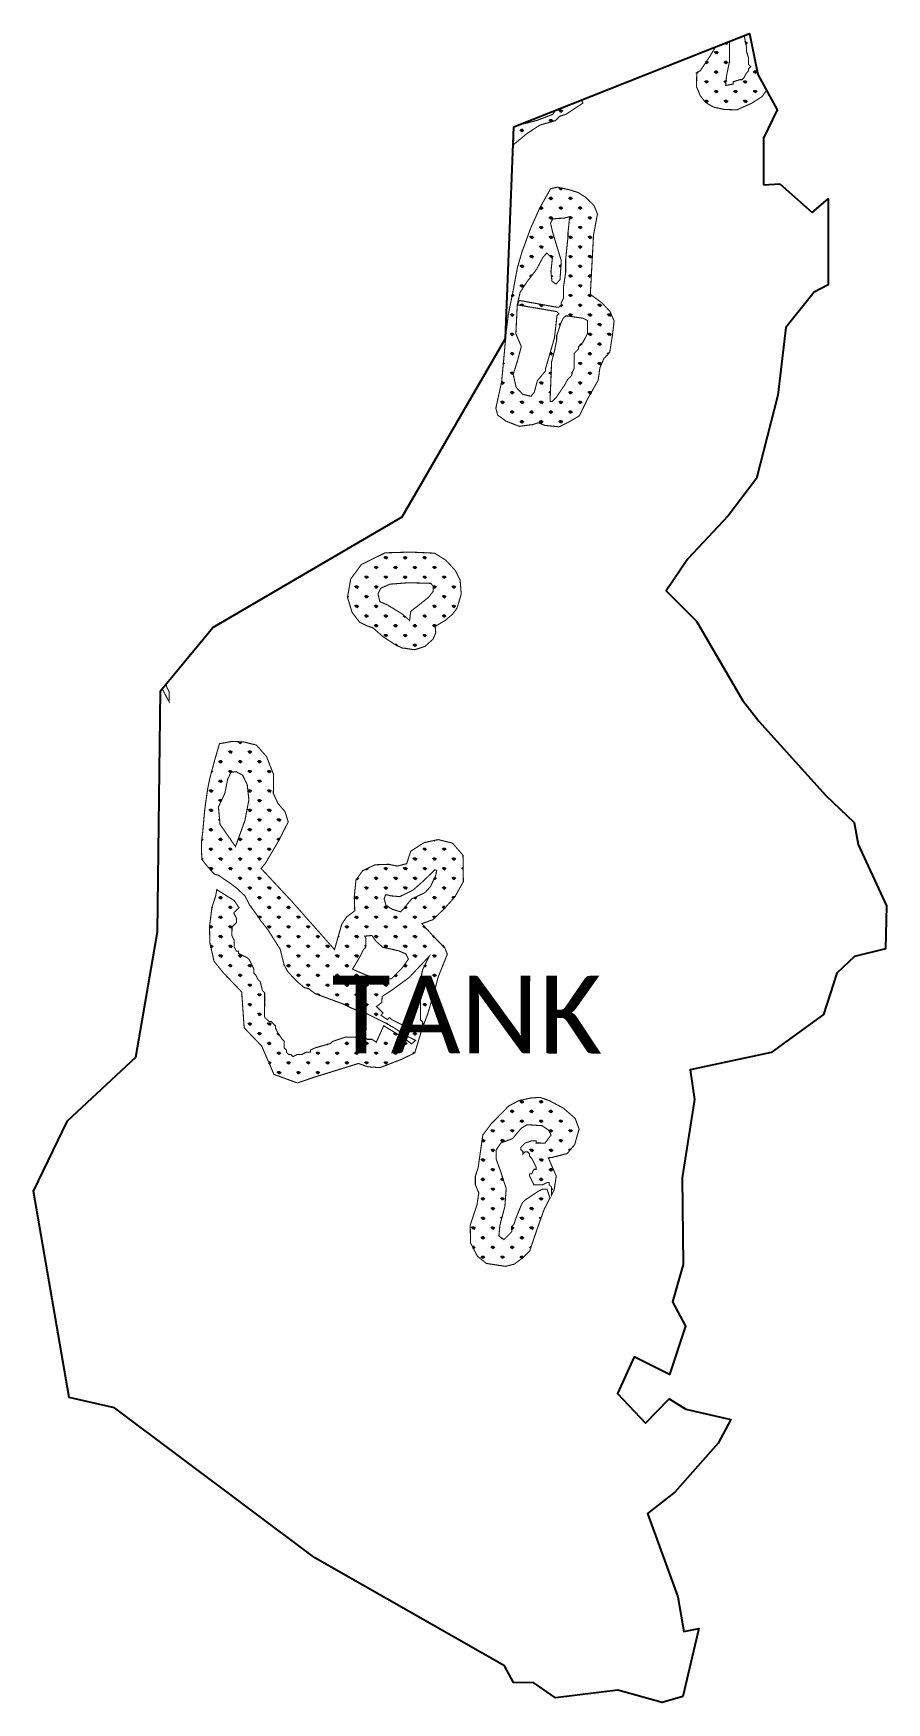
# Model space of a CAD drawing. Header units: metres. Extents: x 355864 to 357442, y 1745371 to 1748458.
import ezdxf

# ---------------------------------------------------------------- set-up
doc = ezdxf.new("R2010")
doc.units = ezdxf.units.M
doc.layers.add('MANGROOVES BUFFER ZONE', color=120, linetype='Continuous')
doc.layers.add('VILLAGE NAME', color=250, linetype='Continuous')

msp = doc.modelspace()

# ---------------------------------------------------------------- hatches: boundary and pattern name
at = {"layer": 'MANGROOVES BUFFER ZONE'}
h = msp.add_hatch(dxfattribs=at)
h.set_pattern_fill('GRASS', color=256)
h.paths.add_polyline_path([(357219.5, 1748352.1), (357203.3, 1748381.8), (357187.9, 1748457.7), (357125.5, 1748432.9), (357113.4, 1748412.9), (357097.1, 1748388.6), (357090.7, 1748385), (357090.2, 1748359), (357097.1, 1748342.5), (357107, 1748329.9), (357121.8, 1748321.4), (357141.1, 1748317.1), (357164.6, 1748316.2), (357192, 1748328.4), (357211.3, 1748340.7)])
h.paths.add_polyline_path([(357178.5, 1748453.9), (357151.1, 1748443.1), (357151.1, 1748405.3), (357145.8, 1748379.9), (357144, 1748361.3), (357157.9, 1748364), (357157.9, 1748368.1), (357170.1, 1748372.1), (357174.1, 1748372.1), (357178.2, 1748376.1), (357182.3, 1748384.2), (357186.3, 1748388.3), (357186.4, 1748392.3), (357190.4, 1748396.4), (357186.4, 1748400.4), (357186.4, 1748412.6), (357182.4, 1748424.8), (357182.4, 1748432.9), (357178.5, 1748453.2)])
h = msp.add_hatch(dxfattribs=at)
h.set_pattern_fill('GRASS', color=256)
h.paths.add_polyline_path([(356878, 1748334.4), (356752.8, 1748284.6), (356751.4, 1748251.3), (356751.9, 1748251.9), (356776.3, 1748272.1), (356800.7, 1748288.2), (356829.1, 1748296.2), (356837.2, 1748304.3), (356849.4, 1748308.3), (356873.8, 1748324.5), (356880.2, 1748328.7)])
h.paths.add_polyline_path([(356829, 1748314.9), (356766.9, 1748290.2), (356772.8, 1748290.9), (356795.7, 1748296.9), (356824.2, 1748307.8), (356829.1, 1748314.9)])
h = msp.add_hatch(dxfattribs=at)
h.set_pattern_fill('GRASS', color=256)
h.paths.add_polyline_path([(356899.9, 1748085.2), (356907.1, 1748123.6), (356900.8, 1748139.4), (356885.3, 1748154.5), (356871.4, 1748163.4), (356855.4, 1748168.5), (356833.3, 1748173.3), (356820.5, 1748170.5), (356800.1, 1748134.1), (356783.7, 1748097.6), (356767.4, 1748053), (356759.2, 1748024.7), (356750.9, 1747980.1), (356742.6, 1747939.5), (356738.5, 1747907.1), (356734.2, 1747858.4), (356730, 1747813.8), (356719.3, 1747764.5), (356722.7, 1747751.9), (356737.6, 1747740.9), (356762.7, 1747731.1), (356787.6, 1747734.4), (356797.8, 1747737.8), (356809.9, 1747732.8), (356836.5, 1747730.2), (356853.9, 1747738.9), (356873.6, 1747750.6), (356890.4, 1747784.6), (356900.2, 1747801.8), (356908.4, 1747816.2), (356911.6, 1747839.4), (356918.7, 1747855.9), (356929.8, 1747867.9), (356935.4, 1747904.1), (356937.9, 1747926.1), (356930.1, 1747943.9), (356915.5, 1747959.2), (356893.9, 1747975.2)])
h.paths.add_polyline_path([(356848.4, 1748040.6), (356848.4, 1748016.2), (356844.2, 1747987.9), (356844.1, 1747967.6), (356840, 1747959.5), (356840, 1747955.4), (356836, 1747951.4), (356831.9, 1747951.4), (356763, 1747963.8), (356758.9, 1747955.7), (356831.9, 1747943.3), (356835.9, 1747939.2), (356831.8, 1747935.2), (356831.8, 1747931.1), (356827.6, 1747894.6), (356819.4, 1747866.2), (356811.2, 1747837.9), (356811.2, 1747833.8), (356796, 1747815.4), (356790.4, 1747794.4), (356784.4, 1747786.6), (356769, 1747790.3), (356756.7, 1747803.4), (356751.4, 1747827.4), (356758.9, 1747851), (356766.4, 1747878.7), (356756.3, 1747902.2), (356758.9, 1747955.7), (356764.1, 1747978.8), (356777.3, 1747999), (356794.1, 1748020.7), (356806.5, 1748043.9), (356813.6, 1748051.4), (356823.7, 1748041.7), (356821.1, 1748017.3), (356823, 1747999.4), (356830.4, 1747994.1), (356837.9, 1748002.3), (356840.2, 1748037.2), (356824.1, 1748090.5), (356820.3, 1748107), (356824.4, 1748114.5), (356834.9, 1748115.6), (356845.4, 1748116), (356855.7, 1748118.9), (356852.7, 1748089.2), (356852.6, 1748081.1)], flags=16)
h.paths.add_polyline_path([(356880.5, 1747930.9), (356888.6, 1747926.8), (356888.6, 1747918.7), (356888.6, 1747914.7), (356888.5, 1747906.6), (356888.5, 1747902.5), (356884.4, 1747894.4), (356880.3, 1747886.3), (356876.3, 1747882.3), (356872.2, 1747878.2), (356872.2, 1747874.2), (356868.1, 1747870.1), (356864, 1747866.1), (356864, 1747862), (356864, 1747858), (356864, 1747853.9), (356864, 1747849.9), (356864, 1747845.8), (356863.9, 1747837.7), (356859.9, 1747829.6), (356859.8, 1747825.5), (356851.7, 1747817.4), (356847.6, 1747809.3), (356839.5, 1747797.2), (356831.3, 1747785.1), (356827.2, 1747781), (356823.2, 1747777), (356819.5, 1747777), (356822.3, 1747850.5), (356823.4, 1747854.1), (356827.6, 1747870.3), (356831.7, 1747890.5), (356831.7, 1747898.7), (356839.9, 1747923), (356844, 1747931.1), (356848.1, 1747935.1), (356852.1, 1747935.1)], flags=16)
h = msp.add_hatch(dxfattribs=at)
h.set_pattern_fill('GRASS', color=256)
h.paths.add_polyline_path([(356655.3, 1747420.8), (356653.3, 1747447), (356644.1, 1747464.9), (356626.5, 1747483.9), (356605.9, 1747496.6), (356561.1, 1747498.6), (356514.5, 1747497.2), (356470.7, 1747475.6), (356450.9, 1747448.5), (356445.1, 1747414.9), (356453.5, 1747387.2), (356467.5, 1747368.9), (356481.9, 1747361.9), (356492, 1747358.5), (356511.4, 1747341.6), (356534.3, 1747326.8), (356546.2, 1747321.3), (356569.5, 1747318.1), (356587.9, 1747324), (356603, 1747337.4), (356608.2, 1747349), (356607.2, 1747361.2), (356625.4, 1747372), (356638.9, 1747383.3), (356647.7, 1747395.2)])
h.paths.add_polyline_path([(356603.1, 1747425.4), (356594.4, 1747414.5), (356562, 1747388.9), (356559.8, 1747372), (356547, 1747383.6), (356519.5, 1747400.6), (356504.8, 1747407), (356501.5, 1747421.2), (356506.4, 1747431.8), (356523.7, 1747439.3), (356557.9, 1747441.9), (356598.9, 1747440.8), (356603.8, 1747435.2)], flags=16)
h = msp.add_hatch(dxfattribs=at)
h.set_pattern_fill('GRASS', color=256)
h.paths.add_polyline_path([(356109.5, 1747254.1), (356102.5, 1747245.8), (356115.4, 1747221.7), (356115.4, 1747227.8), (356115.4, 1747231.8), (356115.5, 1747240), (356111.4, 1747248.1)])
h = msp.add_hatch(dxfattribs=at)
h.set_pattern_fill('GRASS', color=256)
h.paths.add_polyline_path([(356624.7, 1746767.3), (356607, 1746784.7), (356582.5, 1746811.6), (356602.9, 1746818.8), (356623.5, 1746838.7), (356643.7, 1746861.3), (356659.2, 1746889.2), (356658.6, 1746937.8), (356639.3, 1746960.3), (356612.8, 1746967), (356586.3, 1746961.2), (356561.9, 1746945.4), (356554.5, 1746922.5), (356537.1, 1746918), (356521.7, 1746921.3), (356496.2, 1746920.4), (356473.2, 1746909.6), (356460.7, 1746892), (356457.6, 1746861.3), (356458.5, 1746835.3), (356443.3, 1746823.8), (356434.5, 1746810.8), (356421.1, 1746763.6), (356341.3, 1746853.7), (356285.3, 1746913.6), (356293, 1746922.5), (356316.9, 1746963.2), (356335.6, 1746999.6), (356329.4, 1747019), (356316.8, 1747033.4), (356308, 1747052.1), (356308.4, 1747087.3), (356295.4, 1747120.6), (356276.5, 1747141.8), (356253.3, 1747147.5), (356232.4, 1747148.6), (356208.4, 1747144.3), (356204.3, 1747130.1), (356199.4, 1747113.2), (356193.5, 1747091.3), (356190.4, 1747079.3), (356186.9, 1747062.5), (356183.7, 1747040.9), (356180.7, 1747017.7), (356179.5, 1747003.7), (356177.4, 1746980.1), (356175.3, 1746963.9), (356175.3, 1746943.6), (356176.1, 1746930.4), (356181.3, 1746923.3), (356193.3, 1746909.2), (356199.5, 1746902.9), (356206.3, 1746901.1), (356216.3, 1746894.3), (356227.8, 1746886.6), (356240.5, 1746877), (356256.1, 1746862.2), (356257.7, 1746859), (356260.1, 1746854), (356264.1, 1746845.9), (356270.2, 1746837.8), (356276.3, 1746829.6), (356284.3, 1746817.4), (356292.4, 1746807.3), (356298.2, 1746799.9), (356316.6, 1746770.7), (356320.6, 1746764.6), (356325.3, 1746745.7), (356327.8, 1746735.4), (356334.4, 1746723.4), (356342.8, 1746713.8), (356352.9, 1746703.6), (356365, 1746693.4), (356373.1, 1746691.4), (356385.1, 1746682.3), (356393.3, 1746679.1), (356405.3, 1746674.7), (356421, 1746668.9), (356434.7, 1746663.9), (356446, 1746658.7), (356454.1, 1746654.6), (356461.9, 1746651.9), (356469.9, 1746649.2), (356478.4, 1746646.4), (356485.4, 1746642.8), (356495.9, 1746637.6), (356509.3, 1746630.8), (356516.3, 1746627.3), (356530.9, 1746619.2), (356551.3, 1746605.5), (356570.9, 1746595.6), (356563.4, 1746589.3), (356547.2, 1746601.5), (356512, 1746622.7), (356498.2, 1746592.4), (356490.4, 1746597.6), (356482.3, 1746597.7), (356474.2, 1746601.8), (356466.1, 1746601.8), (356458, 1746601.8), (356449.9, 1746601.8), (356441.7, 1746601.9), (356429.6, 1746597.9), (356417.4, 1746593.8), (356413.3, 1746589.8), (356384.9, 1746581.8), (356376.8, 1746577.8), (356376.7, 1746573.7), (356368.6, 1746573.7), (356360.5, 1746569.7), (356352.4, 1746569.7), (356344.3, 1746565.7), (356340.2, 1746569.8), (356336.2, 1746569.8), (356332.1, 1746573.9), (356332.1, 1746577.9), (356328.1, 1746582), (356328.1, 1746586.1), (356328.1, 1746594.2), (356324.1, 1746598.2), (356316, 1746610.4), (356312, 1746618.6), (356312, 1746622.6), (356308, 1746626.7), (356303.9, 1746630.8), (356299.9, 1746630.8), (356295.8, 1746634.9), (356291.8, 1746638.9), (356291.8, 1746643), (356291.8, 1746647), (356291.8, 1746651.1), (356291.9, 1746659.2), (356291.9, 1746663.3), (356291.9, 1746667.3), (356291.9, 1746675.4), (356291.9, 1746679.5), (356292, 1746683.5), (356287.9, 1746687.6), (356283.9, 1746703.9), (356279.9, 1746707.9), (356275.8, 1746716.1), (356271.8, 1746720.1), (356271.8, 1746724.2), (356271.8, 1746728.2), (356267.8, 1746736.4), (356263.8, 1746744.5), (356259.7, 1746748.6), (356251.6, 1746752.7), (356243.5, 1746756.7), (356243.6, 1746760.8), (356239.5, 1746760.8), (356235.5, 1746768.9), (356235.5, 1746773), (356235.5, 1746781.1), (356231.5, 1746789.2), (356231.5, 1746797.4), (356231.6, 1746805.5), (356235.6, 1746809.5), (356239.7, 1746813.6), (356239.7, 1746817.6), (356239.7, 1746821.7), (356235.7, 1746829.8), (356234.8, 1746831.7), (356244.8, 1746841), (356243.9, 1746841.9), (356235.8, 1746854.1), (356219.6, 1746864.3), (356203.4, 1746874.5), (356201.5, 1746863), (356194.6, 1746842.1), (356190, 1746806.1), (356190.7, 1746776.2), (356198.3, 1746742.2), (356215.2, 1746721.1), (356249.5, 1746685.2), (356254.1, 1746618.9), (356286.4, 1746585.3), (356309.1, 1746532.9), (356352.2, 1746517), (356385.6, 1746528.2), (356465.3, 1746553), (356482.4, 1746546.9), (356505, 1746545.3), (356543.5, 1746560.1), (356569.4, 1746572.5), (356582.9, 1746616.8), (356579.7, 1746613.6), (356571.6, 1746613.6), (356567.5, 1746613.6), (356559.4, 1746617.7), (356543.2, 1746625.9), (356527, 1746634), (356523, 1746638.1), (356518.9, 1746634.1), (356506.8, 1746642.2), (356510.9, 1746646.3), (356498.7, 1746658.5), (356508.5, 1746665.8), (356509.1, 1746676.8), (356529.1, 1746690.1), (356558.3, 1746711.4), (356596.4, 1746751.4), (356584.2, 1746727.1), (356580, 1746706.9), (356579.9, 1746682.5), (356579.8, 1746650.1), (356579.8, 1746633.8), (356583.8, 1746629.8), (356583.8, 1746621.7), (356583.8, 1746619.5), (356593.2, 1746644.1), (356606.7, 1746690.2), (356612.8, 1746713.2), (356629.6, 1746755.1)])
h.paths.add_polyline_path([(356470.7, 1746755.9), (356474.8, 1746764), (356478.8, 1746768.1), (356478.9, 1746776.2), (356478.9, 1746784.3), (356476.9, 1746788.4), (356490.2, 1746789.7), (356497.5, 1746779.3), (356510.3, 1746767.8), (356527.3, 1746764.2), (356540.1, 1746761.1), (356552.8, 1746755.7), (356557.7, 1746746), (356546.1, 1746729.6), (356526.1, 1746709.5), (356510.3, 1746708.9), (356481.7, 1746715.6), (356454.2, 1746727.3), (356466.6, 1746747.8)], flags=16)
h.paths.add_polyline_path([(356516.2, 1746845.5), (356512.8, 1746857.7), (356515.8, 1746865.3), (356524.9, 1746863), (356541.6, 1746861.5), (356566.3, 1746873.6), (356583, 1746888.4), (356599, 1746903.6), (356606.6, 1746911.2), (356610, 1746909.7), (356607.7, 1746899.4), (356598.2, 1746879.7), (356587.9, 1746868.7), (356576.6, 1746863.4), (356563.7, 1746857.3), (356551.1, 1746842.1), (356543.5, 1746833.4), (356528, 1746838)], flags=16)
h.paths.add_polyline_path([(356238, 1746954), (356209.5, 1746995.1), (356206.5, 1747027.2), (356218.6, 1747053.2), (356223.4, 1747078), (356229.5, 1747091.3), (356239.2, 1747092.6), (356251.3, 1747085.9), (356259.8, 1747068.3), (356262.8, 1747040.5), (356255.5, 1747002.4)], flags=16)
h = msp.add_hatch(dxfattribs=at)
h.set_pattern_fill('GRASS', color=256)
h.paths.add_polyline_path([(356766.1, 1746433.1), (356777.1, 1746439.8), (356804.8, 1746438), (356817.1, 1746429.4), (356821.4, 1746420.7), (356810.2, 1746405.8), (356806.1, 1746405.8), (356802, 1746405.9), (356798, 1746405.9), (356793.9, 1746405.9), (356793.9, 1746409.9), (356785.8, 1746410), (356773.6, 1746406), (356765.5, 1746397.9), (356765.5, 1746393.8), (356769.5, 1746389.8), (356769.5, 1746385.7), (356773.6, 1746389.7), (356777.6, 1746389.7), (356781.7, 1746385.7), (356781.7, 1746381.6), (356785.7, 1746377.5), (356793.8, 1746361.3), (356793.8, 1746357.2), (356789.7, 1746357.2), (356785.6, 1746349.1), (356781.6, 1746349.1), (356781.5, 1746345.1), (356789.6, 1746328.8), (356793.7, 1746328.8), (356805.8, 1746328.8), (356813.9, 1746332.8), (356818, 1746332.8), (356818, 1746328.7), (356822, 1746324.7), (356822, 1746320.6), (356822, 1746312.5), (356822, 1746309.3), (356827.1, 1746319.2), (356830.9, 1746344.7), (356816.2, 1746378.7), (356822.4, 1746379.1), (356851.2, 1746386.4), (356864.9, 1746402.8), (356873.2, 1746431.6), (356865.9, 1746451.4), (356844.1, 1746470.4), (356817.8, 1746484.5), (356800.9, 1746490.3), (356784.4, 1746489.2), (356761.7, 1746484.3), (356743.2, 1746474.5), (356710.5, 1746441.2), (356695.2, 1746420.7), (356686.5, 1746360.1), (356681.3, 1746344), (356681.3, 1746329.2), (356687.8, 1746313.5), (356684.4, 1746291.7), (356671.9, 1746253.9), (356672.6, 1746220.9), (356685.3, 1746196.6), (356701.7, 1746183.3), (356736.8, 1746177.9), (356753.3, 1746181.9), (356770.2, 1746194.6), (356781.8, 1746206.1), (356787.2, 1746222.2), (356798, 1746253.8), (356808.8, 1746283.8), (356819.7, 1746304.9), (356817.9, 1746308.4), (356813.9, 1746320.6), (356809.8, 1746320.6), (356805.8, 1746320.7), (356797.7, 1746316.6), (356785.5, 1746308.6), (356773.3, 1746300.5), (356769.2, 1746296.4), (356765.1, 1746288.3), (356756.9, 1746268.1), (356752.8, 1746255.9), (356748.8, 1746251.9), (356748.7, 1746243.8), (356748.7, 1746241.8), (356734.1, 1746227.3), (356724.9, 1746234), (356726.7, 1746253.7), (356736, 1746288.7), (356738.4, 1746321.9), (356728, 1746353.8), (356720, 1746375.9), (356720, 1746393.1), (356728.6, 1746406), (356750.1, 1746414)])

# ---------------------------------------------------------------- linework, layer by layer
at = {"color": 3}
for points in [[(357244, 1748179.3), (357303.8, 1748126.3), (357333.8, 1748151.6), (357333.8, 1747992.6), (357307.9, 1747979), (357255.2, 1747913.7), (357240.7, 1747788.8), (357201, 1747634.9), (357148.7, 1747565.7), (357074.2, 1747486.2), (357034, 1747427.2), (357090.3, 1747370.7), (357175, 1747224.8), (357205.2, 1747186), (357329.3, 1747048.4), (357381.6, 1746998.7), (357389.2, 1746958), (357441.6, 1746844.3), (357439.7, 1746764.8), (357382.4, 1746751.1), (357349.3, 1746720.2), (357325.2, 1746643.6), (357228.1, 1746573.2), (357078.6, 1746541.5), (357086.7, 1746486.5), (357063.4, 1746341.3), (357065.4, 1746181.1), (357045.9, 1746112.2), (357069.7, 1746067), (357040.3, 1745978.2), (356974.8, 1746010.3), (356944.3, 1745942.5), (356995.9, 1745888), (357039.4, 1745933.2), (357070.7, 1745913.7), (357153.7, 1745894.7), (357130.1, 1745851.2), (357050.3, 1745760.6), (356999.8, 1745720.7), (357055.9, 1745567), (357066.9, 1745502.6), (357094.5, 1745508.4), (357064.8, 1745382.3), (357026.7, 1745371.2), (356945, 1745394.4), (356829.7, 1745380), (356789.4, 1745407.6), (356751.8, 1745408.5), (356735.3, 1745439.5), (356385, 1745638.8), (356014.3, 1745916.4), (355930.8, 1745935.6), (355864.5, 1746316.8), (355927.5, 1746447.1), (356053.9, 1746564.4), (356094, 1746796.2), (356099.5, 1747242.1), (356196.2, 1747359), (356546.3, 1747564), (356736.9, 1747893.6), (356752.8, 1748284.6), (357106.9, 1748425.5), (357187.9, 1748457.7), (357203.3, 1748381.8), (357239.2, 1748316.1), (357213.9, 1748264.1), (357213.8, 1748177.7)], [(357213.8, 1748177.7), (357244, 1748179.3)]]:
    msp.add_lwpolyline(points, dxfattribs=at)
at = {"layer": 'MANGROOVES BUFFER ZONE', "const_width": 2}
for points in [[(357178.5, 1748453.9), (357178.5, 1748453.2), (357182.4, 1748432.9), (357182.4, 1748424.8), (357186.4, 1748412.6), (357186.4, 1748404.5), (357186.4, 1748400.4), (357190.4, 1748396.4), (357186.4, 1748392.3), (357186.3, 1748388.3), (357182.3, 1748384.2), (357178.2, 1748376.1), (357174.1, 1748372.1), (357170.1, 1748372.1), (357157.9, 1748368.1), (357157.9, 1748364), (357144, 1748361.3), (357145.8, 1748379.9), (357151.1, 1748405.3), (357151.1, 1748423), (357151.1, 1748443.1)], [(357125.7, 1748433.1), (357113.4, 1748412.9), (357097.1, 1748388.6), (357090.7, 1748385), (357090.2, 1748359), (357097.1, 1748342.5), (357107, 1748329.9), (357121.8, 1748321.4), (357141.1, 1748317.1), (357164.6, 1748316.2), (357192, 1748328.4), (357211.3, 1748340.7), (357219.5, 1748352.1)], [(356751.4, 1748251.3), (356751.9, 1748251.9), (356776.3, 1748272.1), (356800.7, 1748288.2), (356829.1, 1748296.2), (356837.2, 1748304.3), (356849.4, 1748308.3), (356873.8, 1748324.5), (356880.2, 1748328.7), (356878, 1748334.4)], [(356829, 1748314.9), (356829.1, 1748314.9), (356824.2, 1748307.8), (356795.7, 1748296.9), (356772.8, 1748290.9), (356766.9, 1748290.2)], [(356102.5, 1747245.8), (356115.4, 1747221.7), (356115.4, 1747227.8), (356115.4, 1747231.8), (356115.5, 1747240), (356111.4, 1747248.1), (356109.5, 1747254.1)]]:
    msp.add_lwpolyline(points, dxfattribs=at)
for points in [[(356899.9, 1748085.2), (356907.1, 1748123.6), (356900.8, 1748139.4), (356885.3, 1748154.5), (356871.4, 1748163.4), (356855.4, 1748168.5), (356833.3, 1748173.3), (356820.5, 1748170.5), (356800.1, 1748134.1), (356783.7, 1748097.6), (356767.4, 1748053), (356759.2, 1748024.7), (356750.9, 1747980.1), (356742.6, 1747939.5), (356738.5, 1747907.1), (356734.2, 1747858.4), (356730, 1747813.8), (356719.3, 1747764.5), (356722.7, 1747751.9), (356737.6, 1747740.9), (356762.7, 1747731.1), (356787.6, 1747734.4), (356797.8, 1747737.8), (356809.9, 1747732.8), (356836.5, 1747730.2), (356853.9, 1747738.9), (356873.6, 1747750.6), (356890.4, 1747784.6), (356900.2, 1747801.8), (356908.4, 1747816.2), (356911.6, 1747839.4), (356918.7, 1747855.9), (356929.8, 1747867.9), (356935.4, 1747904.1), (356937.9, 1747926.1), (356930.1, 1747943.9), (356915.5, 1747959.2), (356893.9, 1747975.2), (356899.9, 1748085.2)], [(356848.4, 1748040.6), (356848.4, 1748016.2), (356844.2, 1747987.9), (356844.1, 1747967.6), (356840, 1747959.5), (356840, 1747955.4), (356836, 1747951.4), (356831.9, 1747951.4), (356763, 1747963.8), (356758.9, 1747955.7), (356831.9, 1747943.3), (356835.9, 1747939.2), (356831.8, 1747935.2), (356831.8, 1747931.1), (356827.6, 1747894.6), (356819.4, 1747866.2), (356811.2, 1747837.9), (356811.2, 1747833.8), (356796, 1747815.4), (356790.4, 1747794.4), (356784.4, 1747786.6), (356769, 1747790.3), (356756.7, 1747803.4), (356751.4, 1747827.4), (356758.9, 1747851), (356766.4, 1747878.7), (356756.3, 1747902.2), (356758.9, 1747955.7), (356764.1, 1747978.8), (356777.3, 1747999), (356794.1, 1748020.7), (356806.5, 1748043.9), (356813.6, 1748051.4), (356823.7, 1748041.7), (356821.1, 1748017.3), (356823, 1747999.4), (356830.4, 1747994.1), (356837.9, 1748002.3), (356840.2, 1748037.2), (356824.1, 1748090.5), (356820.3, 1748107), (356824.4, 1748114.5), (356834.9, 1748115.6), (356845.4, 1748116), (356855.7, 1748118.9), (356852.7, 1748089.2), (356852.6, 1748081.1), (356848.4, 1748040.6)], [(356880.5, 1747930.9), (356888.6, 1747926.8), (356888.6, 1747918.7), (356888.6, 1747914.7), (356888.5, 1747906.6), (356888.5, 1747902.5), (356884.4, 1747894.4), (356880.3, 1747886.3), (356876.3, 1747882.3), (356872.2, 1747878.2), (356872.2, 1747874.2), (356868.1, 1747870.1), (356864, 1747866.1), (356864, 1747862), (356864, 1747858), (356864, 1747853.9), (356864, 1747849.9), (356864, 1747845.8), (356863.9, 1747837.7), (356859.9, 1747829.6), (356859.8, 1747825.5), (356851.7, 1747817.4), (356847.6, 1747809.3), (356839.5, 1747797.2), (356831.3, 1747785.1), (356827.2, 1747781), (356823.2, 1747777), (356819.5, 1747777), (356822.3, 1747850.5), (356823.4, 1747854.1), (356827.6, 1747870.3), (356831.7, 1747890.5), (356831.7, 1747898.7), (356839.9, 1747923), (356844, 1747931.1), (356848.1, 1747935.1), (356852.1, 1747935.1), (356880.5, 1747930.9)], [(356655.3, 1747420.8), (356653.3, 1747447), (356644.1, 1747464.9), (356626.5, 1747483.9), (356605.9, 1747496.6), (356561.1, 1747498.6), (356514.5, 1747497.2), (356470.7, 1747475.6), (356450.9, 1747448.5), (356445.1, 1747414.9), (356453.5, 1747387.2), (356467.5, 1747368.9), (356481.9, 1747361.9), (356492, 1747358.5), (356511.4, 1747341.6), (356534.3, 1747326.8), (356546.2, 1747321.3), (356569.5, 1747318.1), (356587.9, 1747324), (356603, 1747337.4), (356608.2, 1747349), (356607.2, 1747361.2), (356625.4, 1747372), (356638.9, 1747383.3), (356647.7, 1747395.2), (356655.3, 1747420.8)], [(356603.1, 1747425.4), (356594.4, 1747414.5), (356562, 1747388.9), (356559.8, 1747372), (356547, 1747383.6), (356519.5, 1747400.6), (356504.8, 1747407), (356501.5, 1747421.2), (356506.4, 1747431.8), (356523.7, 1747439.3), (356557.9, 1747441.9), (356598.9, 1747440.8), (356603.8, 1747435.2), (356603.1, 1747425.4)], [(356624.7, 1746767.3), (356607, 1746784.7), (356582.5, 1746811.6), (356602.9, 1746818.8), (356623.5, 1746838.7), (356643.7, 1746861.3), (356659.2, 1746889.2), (356658.6, 1746937.8), (356639.3, 1746960.3), (356612.8, 1746967), (356586.3, 1746961.2), (356561.9, 1746945.4), (356554.5, 1746922.5), (356537.1, 1746918), (356521.7, 1746921.3), (356496.2, 1746920.4), (356473.2, 1746909.6), (356460.7, 1746892), (356457.6, 1746861.3), (356458.5, 1746835.3), (356443.3, 1746823.8), (356434.5, 1746810.8), (356421.1, 1746763.6), (356341.3, 1746853.7), (356285.3, 1746913.6), (356293, 1746922.5), (356316.9, 1746963.2), (356335.6, 1746999.6), (356329.4, 1747019), (356316.8, 1747033.4), (356308, 1747052.1), (356308.4, 1747087.3), (356295.4, 1747120.6), (356276.5, 1747141.8), (356253.3, 1747147.5), (356232.4, 1747148.6), (356208.4, 1747144.3), (356204.3, 1747130.1), (356199.4, 1747113.2), (356193.5, 1747091.3), (356190.4, 1747079.3), (356186.9, 1747062.5), (356183.7, 1747040.9), (356180.7, 1747017.7), (356179.5, 1747003.7), (356177.4, 1746980.1), (356175.3, 1746963.9), (356175.3, 1746943.6), (356176.1, 1746930.4), (356181.3, 1746923.3), (356193.3, 1746909.2), (356199.5, 1746902.9), (356206.3, 1746901.1), (356216.3, 1746894.3), (356227.8, 1746886.6), (356240.5, 1746877), (356256.1, 1746862.2), (356257.7, 1746859), (356260.1, 1746854), (356264.1, 1746845.9), (356270.2, 1746837.8), (356276.3, 1746829.6), (356284.3, 1746817.4), (356292.4, 1746807.3), (356298.2, 1746799.9), (356316.6, 1746770.7), (356320.6, 1746764.6), (356325.3, 1746745.7), (356327.8, 1746735.4), (356334.4, 1746723.4), (356342.8, 1746713.8), (356352.9, 1746703.6), (356365, 1746693.4), (356373.1, 1746691.4), (356385.1, 1746682.3), (356393.3, 1746679.1), (356405.3, 1746674.7), (356421, 1746668.9), (356434.7, 1746663.9), (356446, 1746658.7), (356454.1, 1746654.6), (356461.9, 1746651.9), (356469.9, 1746649.2), (356478.4, 1746646.4), (356485.4, 1746642.8), (356495.9, 1746637.6), (356509.3, 1746630.8), (356516.3, 1746627.3), (356530.9, 1746619.2), (356551.3, 1746605.5), (356570.9, 1746595.6), (356563.4, 1746589.3), (356547.2, 1746601.5), (356512, 1746622.7), (356498.2, 1746592.4), (356490.4, 1746597.6), (356482.3, 1746597.7), (356474.2, 1746601.8), (356466.1, 1746601.8), (356458, 1746601.8), (356449.9, 1746601.8), (356441.7, 1746601.9), (356429.6, 1746597.9), (356417.4, 1746593.8), (356413.3, 1746589.8), (356384.9, 1746581.8), (356376.8, 1746577.8), (356376.7, 1746573.7), (356368.6, 1746573.7), (356360.5, 1746569.7), (356352.4, 1746569.7), (356344.3, 1746565.7), (356340.2, 1746569.8), (356336.2, 1746569.8), (356332.1, 1746573.9), (356332.1, 1746577.9), (356328.1, 1746582), (356328.1, 1746586.1), (356328.1, 1746594.2), (356324.1, 1746598.2), (356316, 1746610.4), (356312, 1746618.6), (356312, 1746622.6), (356308, 1746626.7), (356303.9, 1746630.8), (356299.9, 1746630.8), (356295.8, 1746634.9), (356291.8, 1746638.9), (356291.8, 1746643), (356291.8, 1746647), (356291.8, 1746651.1), (356291.9, 1746659.2), (356291.9, 1746663.3), (356291.9, 1746667.3), (356291.9, 1746675.4), (356291.9, 1746679.5), (356292, 1746683.5), (356287.9, 1746687.6), (356283.9, 1746703.9), (356279.9, 1746707.9), (356275.8, 1746716.1), (356271.8, 1746720.1), (356271.8, 1746724.2), (356271.8, 1746728.2), (356267.8, 1746736.4), (356263.8, 1746744.5), (356259.7, 1746748.6), (356251.6, 1746752.7), (356243.5, 1746756.7), (356243.6, 1746760.8), (356239.5, 1746760.8), (356235.5, 1746768.9), (356235.5, 1746773), (356235.5, 1746781.1), (356231.5, 1746789.2), (356231.5, 1746797.4), (356231.6, 1746805.5), (356235.6, 1746809.5), (356239.7, 1746813.6), (356239.7, 1746817.6), (356239.7, 1746821.7), (356235.7, 1746829.8), (356234.8, 1746831.7), (356244.8, 1746841), (356243.9, 1746841.9), (356235.8, 1746854.1), (356219.6, 1746864.3), (356203.4, 1746874.5), (356201.5, 1746863), (356194.6, 1746842.1), (356190, 1746806.1), (356190.7, 1746776.2), (356198.3, 1746742.2), (356215.2, 1746721.1), (356249.5, 1746685.2), (356254.1, 1746618.9), (356286.4, 1746585.3), (356309.1, 1746532.9), (356352.2, 1746517), (356385.6, 1746528.2), (356465.3, 1746553), (356482.4, 1746546.9), (356505, 1746545.3), (356543.5, 1746560.1), (356569.4, 1746572.5), (356582.9, 1746616.8), (356579.7, 1746613.6), (356571.6, 1746613.6), (356567.5, 1746613.6), (356559.4, 1746617.7), (356543.2, 1746625.9), (356527, 1746634), (356523, 1746638.1), (356518.9, 1746634.1), (356506.8, 1746642.2), (356510.9, 1746646.3), (356498.7, 1746658.5), (356508.5, 1746665.8), (356509.1, 1746676.8), (356529.1, 1746690.1), (356558.3, 1746711.4), (356596.4, 1746751.4), (356584.2, 1746727.1), (356580, 1746706.9), (356579.9, 1746682.5), (356579.8, 1746650.1), (356579.8, 1746633.8), (356583.8, 1746629.8), (356583.8, 1746621.7), (356583.8, 1746619.5), (356593.2, 1746644.1), (356606.7, 1746690.2), (356612.8, 1746713.2), (356629.6, 1746755.1), (356624.7, 1746767.3)], [(356238, 1746954), (356209.5, 1746995.1), (356206.5, 1747027.2), (356218.6, 1747053.2), (356223.4, 1747078), (356229.5, 1747091.3), (356239.2, 1747092.6), (356251.3, 1747085.9), (356259.8, 1747068.3), (356262.8, 1747040.5), (356255.5, 1747002.4), (356238, 1746954)], [(356516.2, 1746845.5), (356512.8, 1746857.7), (356515.8, 1746865.3), (356524.9, 1746863), (356541.6, 1746861.5), (356566.3, 1746873.6), (356583, 1746888.4), (356599, 1746903.6), (356606.6, 1746911.2), (356610, 1746909.7), (356607.7, 1746899.4), (356598.2, 1746879.7), (356587.9, 1746868.7), (356576.6, 1746863.4), (356563.7, 1746857.3), (356551.1, 1746842.1), (356543.5, 1746833.4), (356528, 1746838), (356516.2, 1746845.5)], [(356470.7, 1746755.9), (356474.8, 1746764), (356478.8, 1746768.1), (356478.9, 1746776.2), (356478.9, 1746784.3), (356476.9, 1746788.4), (356490.2, 1746789.7), (356497.5, 1746779.3), (356510.3, 1746767.8), (356527.3, 1746764.2), (356540.1, 1746761.1), (356552.8, 1746755.7), (356557.7, 1746746), (356546.1, 1746729.6), (356526.1, 1746709.5), (356510.3, 1746708.9), (356481.7, 1746715.6), (356454.2, 1746727.3), (356466.6, 1746747.8), (356470.7, 1746755.9)], [(356766.1, 1746433.1), (356777.1, 1746439.8), (356804.8, 1746438), (356817.1, 1746429.4), (356821.4, 1746420.7), (356810.2, 1746405.8), (356806.1, 1746405.8), (356802, 1746405.9), (356798, 1746405.9), (356793.9, 1746405.9), (356793.9, 1746409.9), (356785.8, 1746410), (356773.6, 1746406), (356765.5, 1746397.9), (356765.5, 1746393.8), (356769.5, 1746389.8), (356769.5, 1746385.7), (356773.6, 1746389.7), (356777.6, 1746389.7), (356781.7, 1746385.7), (356781.7, 1746381.6), (356785.7, 1746377.5), (356793.8, 1746361.3), (356793.8, 1746357.2), (356789.7, 1746357.2), (356785.6, 1746349.1), (356781.6, 1746349.1), (356781.5, 1746345.1), (356789.6, 1746328.8), (356793.7, 1746328.8), (356805.8, 1746328.8), (356813.9, 1746332.8), (356818, 1746332.8), (356818, 1746328.7), (356822, 1746324.7), (356822, 1746320.6), (356822, 1746312.5), (356822, 1746309.3), (356827.1, 1746319.2), (356830.9, 1746344.7), (356816.2, 1746378.7), (356822.4, 1746379.1), (356851.2, 1746386.4), (356864.9, 1746402.8), (356873.2, 1746431.6), (356865.9, 1746451.4), (356844.1, 1746470.4), (356817.8, 1746484.5), (356800.9, 1746490.3), (356784.4, 1746489.2), (356761.7, 1746484.3), (356743.2, 1746474.5), (356710.5, 1746441.2), (356695.2, 1746420.7), (356686.5, 1746360.1), (356681.3, 1746344), (356681.3, 1746329.2), (356687.8, 1746313.5), (356684.4, 1746291.7), (356671.9, 1746253.9), (356672.6, 1746220.9), (356685.3, 1746196.6), (356701.7, 1746183.3), (356736.8, 1746177.9), (356753.3, 1746181.9), (356770.2, 1746194.6), (356781.8, 1746206.1), (356787.2, 1746222.2), (356798, 1746253.8), (356808.8, 1746283.8), (356819.7, 1746304.9), (356817.9, 1746308.4), (356813.9, 1746320.6), (356809.8, 1746320.6), (356805.8, 1746320.7), (356797.7, 1746316.6), (356785.5, 1746308.6), (356773.3, 1746300.5), (356769.2, 1746296.4), (356765.1, 1746288.3), (356756.9, 1746268.1), (356752.8, 1746255.9), (356748.8, 1746251.9), (356748.7, 1746243.8), (356748.7, 1746241.8), (356734.1, 1746227.3), (356724.9, 1746234), (356726.7, 1746253.7), (356736, 1746288.7), (356738.4, 1746321.9), (356728, 1746353.8), (356720, 1746375.9), (356720, 1746393.1), (356728.6, 1746406), (356750.1, 1746414), (356766.1, 1746433.1)]]:
    msp.add_lwpolyline(points, close=True, dxfattribs=at)

# ---------------------------------------------------------------- texts
at = {"layer": 'VILLAGE NAME', "insert": (356415.6, 1746715.3), "char_height": 143.7, "attachment_point": 1, "rotation": 359.9793}
msp.add_mtext_dynamic_manual_height_columns('{\\fCalibri|b0|i0|c0|p34;TANK}', width=1418, gutter_width=718.5, heights=[0], dxfattribs=at)

doc.saveas('drawing.dxf')
